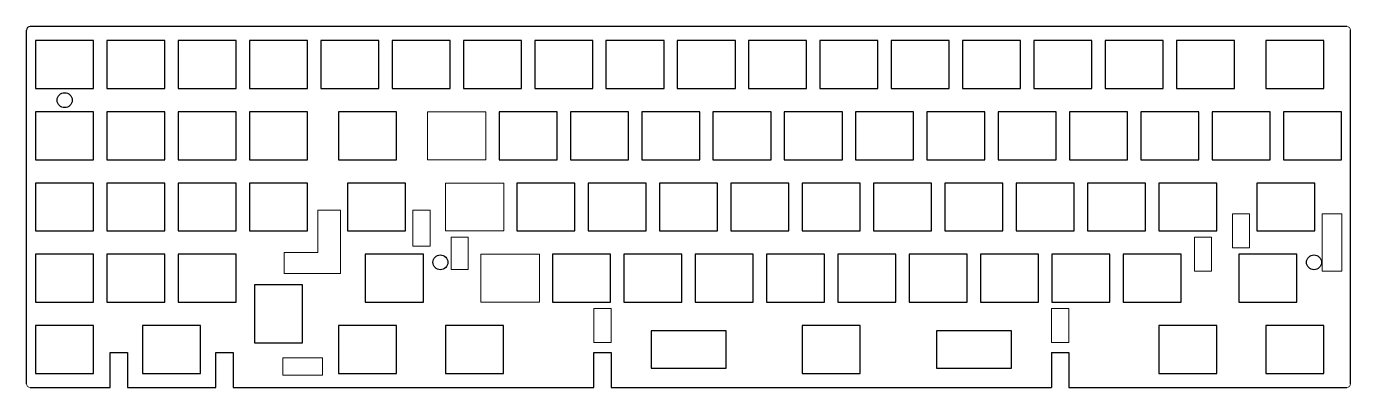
# Model space of a CAD drawing. Header units: millimetres. Extents: x 0 to 354, y 0 to 97.
import ezdxf

# ---------------------------------------------------------------- set-up
doc = ezdxf.new("R2010")
doc.units = ezdxf.units.MM
doc.header["$MEASUREMENT"] = 0

msp = doc.modelspace()

# ---------------------------------------------------------------- linework, layer by layer
for p, q in [((0, 1), (0, 95.6)), ((352.68, 96.6), (1, 96.6)), ((353.68, 1), (353.68, 95.6)), ((22.38, 0), (22.38, 9.35)), ((22.38, 9.35), (26.98, 9.35)), ((26.98, 9.35), (26.98, 0)), ((50.58, 0), (50.58, 9.35)), ((50.58, 9.35), (55.18, 9.35)), ((55.18, 9.35), (55.18, 0)), ((151.59, 0), (151.59, 9.35)), ((151.59, 9.35), (156.19, 9.35)), ((156.19, 9.35), (156.19, 0)), ((273.79, 9.35), (278.39, 9.35)), ((273.79, 9.35), (273.79, 0)), ((278.39, 9.35), (278.39, 0)), ((1, 0), (22.38, 0)), ((26.98, 0), (50.58, 0)), ((55.18, 0), (151.59, 0)), ((156.19, 0), (273.79, 0)), ((278.39, 0), (352.68, 0))]:
    msp.add_line(p, q)
for points in [[(2.4, 80), (17.9, 80), (17.9, 92.8), (2.4, 92.8)], [(21.45, 80), (36.95, 80), (36.95, 92.8), (21.45, 92.8)], [(40.5, 80), (56, 80), (56, 92.8), (40.5, 92.8)], [(59.55, 80), (75.05, 80), (75.05, 92.8), (59.55, 92.8)], [(78.6, 80), (94.1, 80), (94.1, 92.8), (78.6, 92.8)], [(97.65, 80), (113.15, 80), (113.15, 92.8), (97.65, 92.8)], [(116.7, 80), (132.2, 80), (132.2, 92.8), (116.7, 92.8)], [(135.75, 80), (151.25, 80), (151.25, 92.8), (135.75, 92.8)], [(154.8, 80), (170.3, 80), (170.3, 92.8), (154.8, 92.8)], [(173.85, 80), (189.35, 80), (189.35, 92.8), (173.85, 92.8)], [(192.9, 80), (208.4, 80), (208.4, 92.8), (192.9, 92.8)], [(211.95, 80), (227.45, 80), (227.45, 92.8), (211.95, 92.8)], [(231, 80), (246.5, 80), (246.5, 92.8), (231, 92.8)], [(250.05, 80), (265.55, 80), (265.55, 92.8), (250.05, 92.8)], [(269.1, 80), (284.6, 80), (284.6, 92.8), (269.1, 92.8)], [(288.15, 80), (303.65, 80), (303.65, 92.8), (288.15, 92.8)], [(307.2, 80), (322.7, 80), (322.7, 92.8), (307.2, 92.8)], [(331.01, 80), (346.51, 80), (346.51, 92.8), (331.01, 92.8)], [(2.4, 60.95), (17.9, 60.95), (17.9, 73.75), (2.4, 73.75)], [(21.45, 60.95), (36.95, 60.95), (36.95, 73.75), (21.45, 73.75)], [(40.5, 60.95), (56, 60.95), (56, 73.75), (40.5, 73.75)], [(59.55, 60.95), (75.05, 60.95), (75.05, 73.75), (59.55, 73.75)], [(83.36, 60.95), (98.86, 60.95), (98.86, 73.75), (83.36, 73.75)], [(126.23, 60.95), (141.73, 60.95), (141.73, 73.75), (126.23, 73.75)], [(145.28, 60.95), (160.78, 60.95), (160.78, 73.75), (145.28, 73.75)], [(164.33, 60.95), (179.83, 60.95), (179.83, 73.75), (164.33, 73.75)], [(183.38, 60.95), (198.88, 60.95), (198.88, 73.75), (183.38, 73.75)], [(202.43, 60.95), (217.93, 60.95), (217.93, 73.75), (202.43, 73.75)], [(221.48, 60.95), (236.98, 60.95), (236.98, 73.75), (221.48, 73.75)], [(240.53, 60.95), (256.03, 60.95), (256.03, 73.75), (240.53, 73.75)], [(259.58, 60.95), (275.08, 60.95), (275.08, 73.75), (259.58, 73.75)], [(278.63, 60.95), (294.13, 60.95), (294.13, 73.75), (278.63, 73.75)], [(297.68, 60.95), (313.18, 60.95), (313.18, 73.75), (297.68, 73.75)], [(316.73, 60.95), (332.23, 60.95), (332.23, 73.75), (316.73, 73.75)], [(335.78, 60.95), (351.28, 60.95), (351.28, 73.75), (335.78, 73.75)], [(2.4, 41.9), (17.9, 41.9), (17.9, 54.7), (2.4, 54.7)], [(21.45, 41.9), (36.95, 41.9), (36.95, 54.7), (21.45, 54.7)], [(40.5, 41.9), (56, 41.9), (56, 54.7), (40.5, 54.7)], [(59.55, 41.9), (75.05, 41.9), (75.05, 54.7), (59.55, 54.7)], [(85.74, 41.9), (101.24, 41.9), (101.24, 54.7), (85.74, 54.7)], [(130.99, 41.9), (146.49, 41.9), (146.49, 54.7), (130.99, 54.7)], [(150.04, 41.9), (165.54, 41.9), (165.54, 54.7), (150.04, 54.7)], [(169.09, 41.9), (184.59, 41.9), (184.59, 54.7), (169.09, 54.7)], [(188.14, 41.9), (203.64, 41.9), (203.64, 54.7), (188.14, 54.7)], [(207.19, 41.9), (222.69, 41.9), (222.69, 54.7), (207.19, 54.7)], [(226.24, 41.9), (241.74, 41.9), (241.74, 54.7), (226.24, 54.7)], [(245.29, 41.9), (260.79, 41.9), (260.79, 54.7), (245.29, 54.7)], [(264.34, 41.9), (279.84, 41.9), (279.84, 54.7), (264.34, 54.7)], [(283.39, 41.9), (298.89, 41.9), (298.89, 54.7), (283.39, 54.7)], [(302.44, 41.9), (317.94, 41.9), (317.94, 54.7), (302.44, 54.7)], [(328.63, 41.9), (344.13, 41.9), (344.13, 54.7), (328.63, 54.7)], [(2.4, 22.85), (17.9, 22.85), (17.9, 35.65), (2.4, 35.65)], [(21.45, 22.85), (36.95, 22.85), (36.95, 35.65), (21.45, 35.65)], [(40.5, 22.85), (56, 22.85), (56, 35.65), (40.5, 35.65)], [(90.51, 22.85), (106.01, 22.85), (106.01, 35.65), (90.51, 35.65)], [(140.51, 22.85), (156.01, 22.85), (156.01, 35.65), (140.51, 35.65)], [(159.56, 22.85), (175.06, 22.85), (175.06, 35.65), (159.56, 35.65)], [(178.61, 22.85), (194.11, 22.85), (194.11, 35.65), (178.61, 35.65)], [(197.66, 22.85), (213.16, 22.85), (213.16, 35.65), (197.66, 35.65)], [(216.71, 22.85), (232.21, 22.85), (232.21, 35.65), (216.71, 35.65)], [(235.76, 22.85), (251.26, 22.85), (251.26, 35.65), (235.76, 35.65)], [(254.81, 22.85), (270.31, 22.85), (270.31, 35.65), (254.81, 35.65)], [(273.86, 22.85), (289.36, 22.85), (289.36, 35.65), (273.86, 35.65)], [(292.91, 22.85), (308.41, 22.85), (308.41, 35.65), (292.91, 35.65)], [(323.87, 22.85), (339.37, 22.85), (339.37, 35.65), (323.87, 35.65)], [(73.7, 11.98), (73.7, 27.48), (60.9, 27.48), (60.9, 11.98)], [(2.4, 3.8), (17.9, 3.8), (17.9, 16.6), (2.4, 16.6)], [(30.98, 3.8), (46.48, 3.8), (46.48, 16.6), (30.98, 16.6)], [(83.36, 3.8), (98.86, 3.8), (98.86, 16.6), (83.36, 16.6)], [(111.94, 3.8), (127.44, 3.8), (127.44, 16.6), (111.94, 16.6)], [(166.89, 5.2), (186.89, 5.2), (186.89, 15.2), (166.89, 15.2)], [(207.19, 3.8), (222.69, 3.8), (222.69, 16.6), (207.19, 16.6)], [(243.09, 5.2), (263.09, 5.2), (263.09, 15.2), (243.09, 15.2)], [(302.44, 3.8), (317.94, 3.8), (317.94, 16.6), (302.44, 16.6)], [(331.01, 3.8), (346.51, 3.8), (346.51, 16.6), (331.01, 16.6)]]:
    msp.add_lwpolyline(points, close=True)
at = {"lineweight": 0}
for points in [[(122.73, 73.75), (107.13, 73.75), (107.13, 60.95), (122.73, 60.95)], [(127.49, 54.7), (111.89, 54.7), (111.89, 41.9), (127.49, 41.9)], [(83.84, 47.45), (83.84, 30.53), (68.84, 30.53), (68.84, 36.13), (77.84, 36.13), (77.84, 47.45)], [(107.84, 37.85), (107.84, 47.45), (103.24, 47.45), (103.24, 37.85)], [(326.73, 46.45), (322.13, 46.45), (322.13, 37.35), (326.73, 37.35)], [(351.37, 46.45), (346.13, 46.45), (346.13, 31.1), (351.37, 31.1)], [(118.01, 40.2), (113.41, 40.2), (113.41, 31.6), (118.01, 31.6)], [(316.57, 40.2), (311.97, 40.2), (311.97, 31.1), (316.57, 31.1)], [(137.01, 35.65), (121.41, 35.65), (121.41, 22.85), (137.01, 22.85)], [(151.59, 21.15), (156.19, 21.15), (156.19, 12.05), (151.59, 12.05)], [(278.39, 21.15), (273.79, 21.15), (273.79, 12.05), (278.39, 12.05)], [(68.45, 7.93), (79.05, 7.93), (79.05, 3.33), (68.45, 3.33)]]:
    msp.add_lwpolyline(points, close=True, dxfattribs=at)
for centre in [(10.2, 76.88), (110.56, 33.5), (343.92, 33.5)]:
    msp.add_circle(centre, 2)
msp.add_arc((1, 95.6), 1, 90, 180)
for centre, start, end in [((352.68, 95.6), 0, 90), ((1, 1), 180, 270), ((352.68, 1), 270, 0)]:
    msp.add_arc(centre, 1, start, end, dxfattribs=at)

doc.saveas('drawing.dxf')
